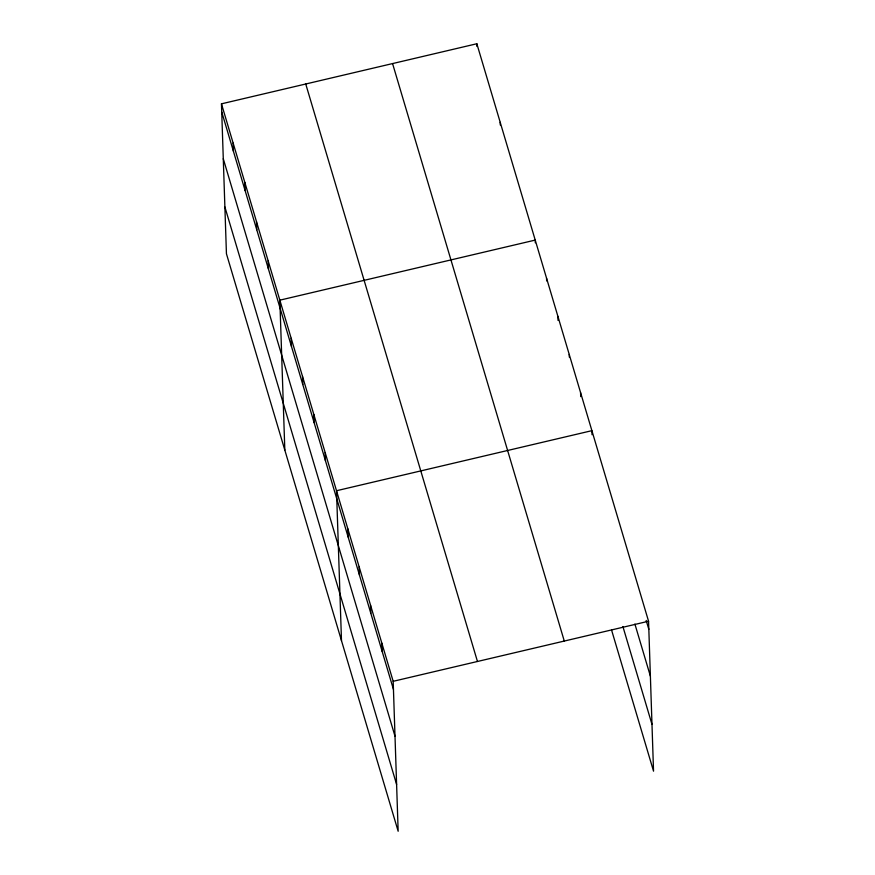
<?xml version="1.0" encoding="UTF-8"?>
<svg xmlns="http://www.w3.org/2000/svg" width="875" height="875" viewBox="0 0 875 875"><rect width="100%" height="100%" fill="white"/><g stroke="black" fill="none" stroke-linecap="round" stroke-linejoin="round"><path stroke-width="1.31" d="M221.462 103.83L393.181 681.308L398.158 831.25L226.439 253.772L221.462 103.83L476.842 43.75L648.561 621.228L653.538 771.17L611.603 630.153M591.894 430.664L336.514 490.733L341.491 640.686M393.181 681.308L648.561 621.228M646.188 620.452L648.834 629.344M634.9 624.061L650.387 676.145M622.902 626.544L651.984 724.369M392.569 63.58L564.287 641.058M305.736 84L477.455 661.478M221.725 111.945L393.455 689.423M223.278 158.747L395.008 736.225M224.886 206.97L396.605 784.448M591.938 432.009L592.036 434.722M580.562 392.547L580.694 396.605M569.231 354.43L569.319 357.142M557.9 316.323L558.031 320.381M546.558 278.206L546.656 280.908M535.314 242.802L535.227 240.089L279.847 300.169L284.823 450.111M500.194 122.292L500.292 124.994M476.842 43.75L476.93 46.452M381.85 643.191L382.123 651.306M370.519 605.073L370.781 613.189M359.177 566.967L359.45 575.083M347.845 528.85L348.119 536.966M325.183 452.627L325.445 460.742M313.852 414.509L314.114 422.625M302.509 376.392L302.783 384.508M291.178 338.286L291.452 346.402M268.166 260.903L268.439 269.019M256.495 221.637L256.758 229.742M244.814 182.361L245.088 190.477M233.144 143.095L233.406 151.211"/></g></svg>
